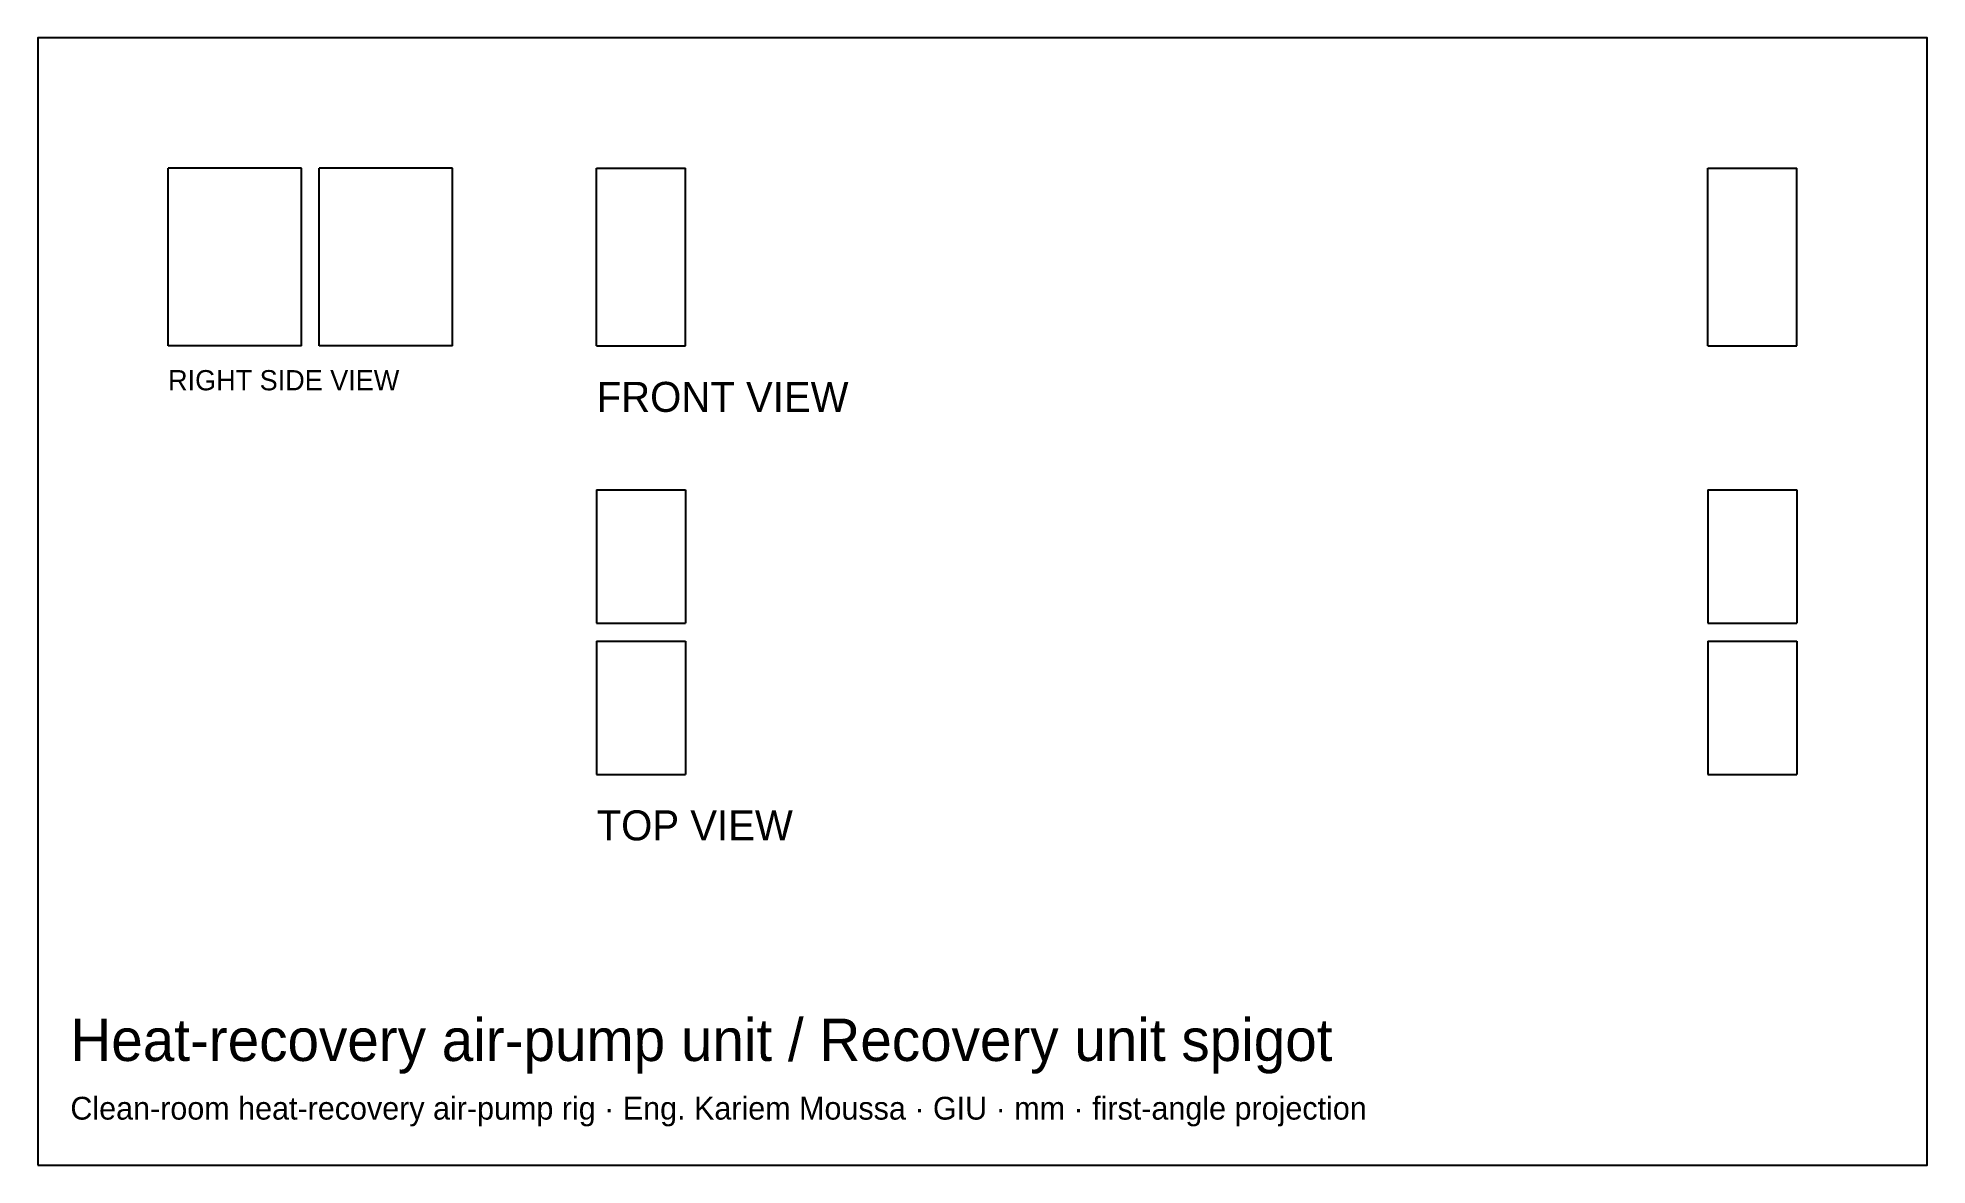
# Model space of a CAD drawing. Header units: millimetres. Extents: x -513 to -279, y -63 to 77.
import ezdxf

# ---------------------------------------------------------------- set-up
doc = ezdxf.new("R2010")
doc.units = ezdxf.units.MM
for name, color, linetype in [('BORDER', 7, 'Continuous'), ('HIDDEN', 8, 'Continuous'), ('TEXT', 5, 'Continuous'), ('VISIBLE', 7, 'Continuous')]:
    doc.layers.add(name, color=color, linetype=linetype)

msp = doc.modelspace()

# ---------------------------------------------------------------- linework, layer by layer
at = {"layer": 'BORDER'}
msp.add_lwpolyline([(-513.0416, -62.5848), (-279.2784, -62.5848), (-279.2784, 76.9216), (-513.0416, 76.9216)], close=True, dxfattribs=at)
at = {"layer": 'HIDDEN'}
for points in [[(-480.42, 60.8), (-496.92, 60.8)], [(-496.92, 38.8), (-496.92, 60.8)], [(-480.42, 60.8), (-496.92, 60.8)], [(-496.92, 38.8), (-496.92, 60.8)], [(-480.42, 60.8), (-496.92, 60.8)], [(-496.92, 38.8), (-496.92, 60.8)], [(-480.42, 38.8), (-480.42, 60.8)], [(-480.42, 38.8), (-480.42, 60.8)], [(-480.42, 38.8), (-480.42, 60.8)], [(-461.72, 60.8), (-478.22, 60.8)], [(-478.22, 38.8), (-478.22, 60.8)], [(-461.72, 60.8), (-478.22, 60.8)], [(-478.22, 38.8), (-478.22, 60.8)], [(-461.72, 60.8), (-478.22, 60.8)], [(-478.22, 38.8), (-478.22, 60.8)], [(-461.72, 38.8), (-461.72, 60.8)], [(-461.72, 38.8), (-461.72, 60.8)], [(-461.72, 38.8), (-461.72, 60.8)], [(-443.9, 60.8), (-432.9, 60.8)], [(-443.9, 38.8), (-443.9, 60.8)], [(-443.9, 60.8), (-432.9, 60.8)], [(-443.9, 60.8), (-432.9, 60.8)], [(-443.9, 38.8), (-443.9, 60.8)], [(-443.9, 38.8), (-443.9, 60.8)], [(-432.9, 38.8), (-432.9, 60.8)], [(-432.9, 38.8), (-432.9, 60.8)], [(-432.9, 38.8), (-432.9, 60.8)], [(-306.4, 60.8), (-295.4, 60.8)], [(-306.4, 38.8), (-306.4, 60.8)], [(-306.4, 60.8), (-295.4, 60.8)], [(-306.4, 60.8), (-295.4, 60.8)], [(-306.4, 38.8), (-306.4, 60.8)], [(-306.4, 38.8), (-306.4, 60.8)], [(-295.4, 38.8), (-295.4, 60.8)], [(-295.4, 38.8), (-295.4, 60.8)], [(-295.4, 38.8), (-295.4, 60.8)], [(-480.42, 38.8), (-496.92, 38.8)], [(-480.42, 38.8), (-496.92, 38.8)], [(-480.42, 38.8), (-496.92, 38.8)], [(-461.72, 38.8), (-478.22, 38.8)], [(-461.72, 38.8), (-478.22, 38.8)], [(-461.72, 38.8), (-478.22, 38.8)], [(-443.9, 38.8), (-432.9, 38.8)], [(-443.9, 38.8), (-432.9, 38.8)], [(-443.9, 38.8), (-432.9, 38.8)], [(-306.4, 38.8), (-295.4, 38.8)], [(-306.4, 38.8), (-295.4, 38.8)], [(-306.4, 38.8), (-295.4, 38.8)], [(-443.9, 20.98), (-432.9, 20.98)], [(-443.9, 20.98), (-443.9, 4.48)], [(-432.9, 20.98), (-432.9, 4.48)], [(-306.4, 20.98), (-295.4, 20.98)], [(-306.4, 20.98), (-306.4, 4.48)], [(-295.4, 20.98), (-295.4, 4.48)], [(-443.9, 4.48), (-432.9, 4.48)], [(-306.4, 4.48), (-295.4, 4.48)], [(-443.9, 2.28), (-432.9, 2.28)], [(-443.9, 2.28), (-443.9, -14.22)], [(-432.9, 2.28), (-432.9, -14.22)], [(-306.4, 2.28), (-295.4, 2.28)], [(-306.4, 2.28), (-306.4, -14.22)], [(-295.4, 2.28), (-295.4, -14.22)], [(-443.9, -14.22), (-432.9, -14.22)], [(-306.4, -14.22), (-295.4, -14.22)]]:
    msp.add_lwpolyline(points, dxfattribs=at)
at = {"layer": 'VISIBLE'}
for points in [[(-480.42, 60.8), (-496.92, 60.8)], [(-496.92, 38.8), (-496.92, 60.8)], [(-480.42, 38.8), (-480.42, 60.8)], [(-461.72, 60.8), (-478.22, 60.8)], [(-478.22, 38.8), (-478.22, 60.8)], [(-461.72, 38.8), (-461.72, 60.8)], [(-443.9, 60.8), (-432.9, 60.8)], [(-443.9, 38.8), (-443.9, 60.8)], [(-432.9, 38.8), (-432.9, 60.8)], [(-306.4, 60.8), (-295.4, 60.8)], [(-306.4, 38.8), (-306.4, 60.8)], [(-295.4, 38.8), (-295.4, 60.8)], [(-480.42, 38.8), (-496.92, 38.8)], [(-461.72, 38.8), (-478.22, 38.8)], [(-443.9, 38.8), (-432.9, 38.8)], [(-306.4, 38.8), (-295.4, 38.8)], [(-443.9, 20.98), (-432.9, 20.98)], [(-443.9, 20.98), (-443.9, 4.48)], [(-432.9, 20.98), (-432.9, 4.48)], [(-306.4, 20.98), (-295.4, 20.98)], [(-306.4, 20.98), (-306.4, 4.48)], [(-295.4, 20.98), (-295.4, 4.48)], [(-443.9, 4.48), (-432.9, 4.48)], [(-306.4, 4.48), (-295.4, 4.48)], [(-443.9, 2.28), (-432.9, 2.28)], [(-443.9, 2.28), (-443.9, -14.22)], [(-432.9, 2.28), (-432.9, -14.22)], [(-306.4, 2.28), (-295.4, 2.28)], [(-306.4, 2.28), (-306.4, -14.22)], [(-295.4, 2.28), (-295.4, -14.22)], [(-443.9, -14.22), (-432.9, -14.22)], [(-306.4, -14.22), (-295.4, -14.22)]]:
    msp.add_lwpolyline(points, dxfattribs=at)

# ---------------------------------------------------------------- texts
at = {"layer": 'TEXT'}
for s, height, p in [('RIGHT SIDE VIEW', 2.5, (-496.92, 33.3)), ('FRONT VIEW', 3.7125, (-443.9, 30.6325)), ('TOP VIEW', 3.7125, (-443.9, -22.3875)), ('Heat-recovery air-pump unit / Recovery unit spigot', 5.23952, (-509.0112, -49.6875)), ('Clean-room heat-recovery air-pump rig · Eng. Kariem Moussa · GIU · mm · first-angle projection', 2.82128, (-509.0112, -56.9422))]:
    msp.add_text(s, height=height, dxfattribs=at).set_placement(p)

doc.saveas('drawing.dxf')
